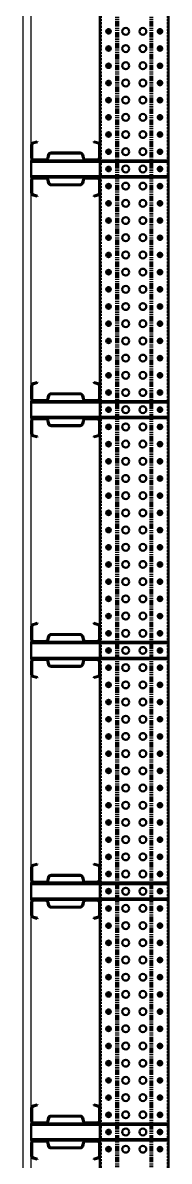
# Model space of a CAD drawing. Header units: millimetres. Extents: x -677815 to 476396, y -125373 to 39000.
# Drawn here: x 410512 to 410939, y -19490 to -16180 of the extents above; entities that cross this region are included whole.
import ezdxf

# ---------------------------------------------------------------- set-up
doc = ezdxf.new("R2010")
doc.units = ezdxf.units.MM
for name, pattern in [('Xref Rapid Pick$0$AM_ISO02W050', [7.5, 6, -1.5]), ('Xref Rapid Pick$0$AM_ISO02W050x2', [3.75, 3, -0.75]), ('Xref Rapid Pick$0$CENTER', [7, 4, -1, 1, -1]), ('Xref Rapid Pick$0$HIDDEN', [9.525, 6.35, -3.175]), ('Xref Rapid Pick$0$PHANTOM2', [31.75, 15.875, -3.175, 3.175, -3.175, 3.175, -3.175])]:
    doc.linetypes.add(name, pattern=pattern)
for name, color, linetype, lineweight in [('AM_BOR', 4, 'Continuous', 25), ('Xref Rapid Pick$0$AM_BOR', 4, 'Continuous', 25), ('Xref Rapid Pick$0$BEAM_SIGMA', 2, 'Continuous', 50), ('Xref Rapid Pick$0$S Cont 2.5', 7, 'Continuous', 50), ('Xref Rapid Pick$0$S Hidden', 9, 'Xref Rapid Pick$0$AM_ISO02W050', 25)]:
    doc.layers.add(name, color=color, linetype=linetype, lineweight=lineweight)
doc.layers.add('Xref Rapid Pick$0$B', color=4, linetype='Continuous')

# ---------------------------------------------------------------- blocks, each defined once
blk = doc.blocks.new('*U794')
for p, q in [((32175, 25), (-25, 25)), ((32175, -175), (-25, -175))]:
    blk.add_line(p, q)
at = {"color": 8, "linetype": 'Xref Rapid Pick$0$HIDDEN'}
for p, q in [((32175, 22.6), (-25, 22.6)), ((22443.5, 25), (22443.5, 22.6)), ((22456.5, 25), (22456.5, 22.6)), ((22493.5, 25), (22493.5, 22.6)), ((22506.5, 25), (22506.5, 22.6)), ((22543.5, 25), (22543.5, 22.6)), ((22556.5, 25), (22556.5, 22.6)), ((22593.5, 25), (22593.5, 22.6)), ((22606.5, 25), (22606.5, 22.6)), ((22643.5, 25), (22643.5, 22.6)), ((22656.5, 25), (22656.5, 22.6)), ((22693.5, 25), (22693.5, 22.6)), ((22706.5, 25), (22706.5, 22.6)), ((22743.5, 25), (22743.5, 22.6)), ((22756.5, 25), (22756.5, 22.6)), ((22793.5, 25), (22793.5, 22.6)), ((22806.5, 25), (22806.5, 22.6)), ((22843.5, 25), (22843.5, 22.6)), ((22856.5, 25), (22856.5, 22.6)), ((22893.5, 25), (22893.5, 22.6)), ((22906.5, 25), (22906.5, 22.6)), ((22943.5, 25), (22943.5, 22.6)), ((22956.5, 25), (22956.5, 22.6)), ((22993.5, 25), (22993.5, 22.6)), ((23006.5, 25), (23006.5, 22.6)), ((23043.5, 25), (23043.5, 22.6)), ((23056.5, 25), (23056.5, 22.6)), ((23093.5, 25), (23093.5, 22.6)), ((23106.5, 25), (23106.5, 22.6)), ((23143.5, 25), (23143.5, 22.6)), ((23156.5, 25), (23156.5, 22.6)), ((23193.5, 25), (23193.5, 22.6)), ((23206.5, 25), (23206.5, 22.6)), ((23243.5, 25), (23243.5, 22.6)), ((23256.5, 25), (23256.5, 22.6)), ((23293.5, 25), (23293.5, 22.6)), ((23306.5, 25), (23306.5, 22.6)), ((23343.5, 25), (23343.5, 22.6)), ((23356.5, 25), (23356.5, 22.6)), ((23393.5, 25), (23393.5, 22.6)), ((23406.5, 25), (23406.5, 22.6)), ((23443.5, 25), (23443.5, 22.6)), ((23456.5, 25), (23456.5, 22.6)), ((23493.5, 25), (23493.5, 22.6)), ((23506.5, 25), (23506.5, 22.6)), ((23543.5, 25), (23543.5, 22.6)), ((23556.5, 25), (23556.5, 22.6)), ((23593.5, 25), (23593.5, 22.6)), ((23606.5, 25), (23606.5, 22.6)), ((23643.5, 25), (23643.5, 22.6)), ((23656.5, 25), (23656.5, 22.6)), ((23693.5, 25), (23693.5, 22.6)), ((23706.5, 25), (23706.5, 22.6)), ((23743.5, 25), (23743.5, 22.6)), ((23756.5, 25), (23756.5, 22.6)), ((23793.5, 25), (23793.5, 22.6)), ((23806.5, 25), (23806.5, 22.6)), ((23843.5, 25), (23843.5, 22.6)), ((23856.5, 25), (23856.5, 22.6)), ((23893.5, 25), (23893.5, 22.6)), ((23906.5, 25), (23906.5, 22.6)), ((23943.5, 25), (23943.5, 22.6)), ((23956.5, 25), (23956.5, 22.6)), ((23993.5, 25), (23993.5, 22.6)), ((24006.5, 25), (24006.5, 22.6)), ((24043.5, 25), (24043.5, 22.6)), ((24056.5, 25), (24056.5, 22.6)), ((24093.5, 25), (24093.5, 22.6)), ((24106.5, 25), (24106.5, 22.6)), ((24143.5, 25), (24143.5, 22.6)), ((24156.5, 25), (24156.5, 22.6)), ((24193.5, 25), (24193.5, 22.6)), ((24206.5, 25), (24206.5, 22.6)), ((24243.5, 25), (24243.5, 22.6)), ((24256.5, 25), (24256.5, 22.6)), ((24293.5, 25), (24293.5, 22.6)), ((24306.5, 25), (24306.5, 22.6)), ((24343.5, 25), (24343.5, 22.6)), ((24356.5, 25), (24356.5, 22.6)), ((24393.5, 25), (24393.5, 22.6)), ((24406.5, 25), (24406.5, 22.6)), ((24443.5, 25), (24443.5, 22.6)), ((24456.5, 25), (24456.5, 22.6)), ((24493.5, 25), (24493.5, 22.6)), ((24506.5, 25), (24506.5, 22.6)), ((24543.5, 25), (24543.5, 22.6)), ((24556.5, 25), (24556.5, 22.6)), ((24593.5, 25), (24593.5, 22.6)), ((24606.5, 25), (24606.5, 22.6)), ((24643.5, 25), (24643.5, 22.6)), ((24656.5, 25), (24656.5, 22.6)), ((24693.5, 25), (24693.5, 22.6)), ((24706.5, 25), (24706.5, 22.6)), ((24743.5, 25), (24743.5, 22.6)), ((24756.5, 25), (24756.5, 22.6)), ((24793.5, 25), (24793.5, 22.6)), ((24806.5, 25), (24806.5, 22.6)), ((24843.5, 25), (24843.5, 22.6)), ((24856.5, 25), (24856.5, 22.6)), ((24893.5, 25), (24893.5, 22.6)), ((24906.5, 25), (24906.5, 22.6)), ((24943.5, 25), (24943.5, 22.6)), ((24956.5, 25), (24956.5, 22.6)), ((24993.5, 25), (24993.5, 22.6)), ((25006.5, 25), (25006.5, 22.6)), ((25043.5, 25), (25043.5, 22.6)), ((25056.5, 25), (25056.5, 22.6)), ((25093.5, 25), (25093.5, 22.6)), ((25106.5, 25), (25106.5, 22.6)), ((25143.5, 25), (25143.5, 22.6)), ((25156.5, 25), (25156.5, 22.6)), ((25193.5, 25), (25193.5, 22.6)), ((25206.5, 25), (25206.5, 22.6)), ((25243.5, 25), (25243.5, 22.6)), ((25256.5, 25), (25256.5, 22.6)), ((25293.5, 25), (25293.5, 22.6)), ((25306.5, 25), (25306.5, 22.6)), ((25343.5, 25), (25343.5, 22.6)), ((25356.5, 25), (25356.5, 22.6)), ((25393.5, 25), (25393.5, 22.6)), ((25406.5, 25), (25406.5, 22.6)), ((25443.5, 25), (25443.5, 22.6)), ((25456.5, 25), (25456.5, 22.6)), ((25493.5, 25), (25493.5, 22.6)), ((25506.5, 25), (25506.5, 22.6)), ((25543.5, 25), (25543.5, 22.6)), ((25556.5, 25), (25556.5, 22.6)), ((25593.5, 25), (25593.5, 22.6)), ((25606.5, 25), (25606.5, 22.6)), ((25643.5, 25), (25643.5, 22.6)), ((25656.5, 25), (25656.5, 22.6)), ((25693.5, 25), (25693.5, 22.6)), ((25706.5, 25), (25706.5, 22.6)), ((32175, -172.6), (-25, -172.6)), ((22443.5, -172.6), (22443.5, -175)), ((22456.5, -172.6), (22456.5, -175)), ((22493.5, -172.6), (22493.5, -175)), ((22506.5, -172.6), (22506.5, -175)), ((22543.5, -172.6), (22543.5, -175)), ((22556.5, -172.6), (22556.5, -175)), ((22593.5, -172.6), (22593.5, -175)), ((22606.5, -172.6), (22606.5, -175)), ((22643.5, -172.6), (22643.5, -175)), ((22656.5, -172.6), (22656.5, -175)), ((22693.5, -172.6), (22693.5, -175)), ((22706.5, -172.6), (22706.5, -175)), ((22743.5, -172.6), (22743.5, -175)), ((22756.5, -172.6), (22756.5, -175)), ((22793.5, -172.6), (22793.5, -175)), ((22806.5, -172.6), (22806.5, -175)), ((22843.5, -172.6), (22843.5, -175)), ((22856.5, -172.6), (22856.5, -175)), ((22893.5, -172.6), (22893.5, -175)), ((22906.5, -172.6), (22906.5, -175)), ((22943.5, -172.6), (22943.5, -175)), ((22956.5, -172.6), (22956.5, -175)), ((22993.5, -172.6), (22993.5, -175)), ((23006.5, -172.6), (23006.5, -175)), ((23043.5, -172.6), (23043.5, -175)), ((23056.5, -172.6), (23056.5, -175)), ((23093.5, -172.6), (23093.5, -175)), ((23106.5, -172.6), (23106.5, -175)), ((23143.5, -172.6), (23143.5, -175)), ((23156.5, -172.6), (23156.5, -175)), ((23193.5, -172.6), (23193.5, -175)), ((23206.5, -172.6), (23206.5, -175)), ((23243.5, -172.6), (23243.5, -175)), ((23256.5, -172.6), (23256.5, -175)), ((23293.5, -172.6), (23293.5, -175)), ((23306.5, -172.6), (23306.5, -175)), ((23343.5, -172.6), (23343.5, -175)), ((23356.5, -172.6), (23356.5, -175)), ((23393.5, -172.6), (23393.5, -175)), ((23406.5, -172.6), (23406.5, -175)), ((23443.5, -172.6), (23443.5, -175)), ((23456.5, -172.6), (23456.5, -175)), ((23493.5, -172.6), (23493.5, -175)), ((23506.5, -172.6), (23506.5, -175)), ((23543.5, -172.6), (23543.5, -175)), ((23556.5, -172.6), (23556.5, -175)), ((23593.5, -172.6), (23593.5, -175)), ((23606.5, -172.6), (23606.5, -175)), ((23643.5, -172.6), (23643.5, -175)), ((23656.5, -172.6), (23656.5, -175)), ((23693.5, -172.6), (23693.5, -175)), ((23706.5, -172.6), (23706.5, -175)), ((23743.5, -172.6), (23743.5, -175)), ((23756.5, -172.6), (23756.5, -175)), ((23793.5, -172.6), (23793.5, -175)), ((23806.5, -172.6), (23806.5, -175)), ((23843.5, -172.6), (23843.5, -175)), ((23856.5, -172.6), (23856.5, -175)), ((23893.5, -172.6), (23893.5, -175)), ((23906.5, -172.6), (23906.5, -175)), ((23943.5, -172.6), (23943.5, -175)), ((23956.5, -172.6), (23956.5, -175)), ((23993.5, -172.6), (23993.5, -175)), ((24006.5, -172.6), (24006.5, -175)), ((24043.5, -172.6), (24043.5, -175)), ((24056.5, -172.6), (24056.5, -175)), ((24093.5, -172.6), (24093.5, -175)), ((24106.5, -172.6), (24106.5, -175)), ((24143.5, -172.6), (24143.5, -175)), ((24156.5, -172.6), (24156.5, -175)), ((24193.5, -172.6), (24193.5, -175)), ((24206.5, -172.6), (24206.5, -175)), ((24243.5, -172.6), (24243.5, -175)), ((24256.5, -172.6), (24256.5, -175)), ((24293.5, -172.6), (24293.5, -175)), ((24306.5, -172.6), (24306.5, -175)), ((24343.5, -172.6), (24343.5, -175)), ((24356.5, -172.6), (24356.5, -175)), ((24393.5, -172.6), (24393.5, -175)), ((24406.5, -172.6), (24406.5, -175)), ((24443.5, -172.6), (24443.5, -175)), ((24456.5, -172.6), (24456.5, -175)), ((24493.5, -172.6), (24493.5, -175)), ((24506.5, -172.6), (24506.5, -175)), ((24543.5, -172.6), (24543.5, -175)), ((24556.5, -172.6), (24556.5, -175)), ((24593.5, -172.6), (24593.5, -175)), ((24606.5, -172.6), (24606.5, -175)), ((24643.5, -172.6), (24643.5, -175)), ((24656.5, -172.6), (24656.5, -175)), ((24693.5, -172.6), (24693.5, -175)), ((24706.5, -172.6), (24706.5, -175)), ((24743.5, -172.6), (24743.5, -175)), ((24756.5, -172.6), (24756.5, -175)), ((24793.5, -172.6), (24793.5, -175)), ((24806.5, -172.6), (24806.5, -175)), ((24843.5, -172.6), (24843.5, -175)), ((24856.5, -172.6), (24856.5, -175)), ((24893.5, -172.6), (24893.5, -175)), ((24906.5, -172.6), (24906.5, -175)), ((24943.5, -172.6), (24943.5, -175)), ((24956.5, -172.6), (24956.5, -175)), ((24993.5, -172.6), (24993.5, -175)), ((25006.5, -172.6), (25006.5, -175)), ((25043.5, -172.6), (25043.5, -175)), ((25056.5, -172.6), (25056.5, -175)), ((25093.5, -172.6), (25093.5, -175)), ((25106.5, -172.6), (25106.5, -175)), ((25143.5, -172.6), (25143.5, -175)), ((25156.5, -172.6), (25156.5, -175)), ((25193.5, -172.6), (25193.5, -175)), ((25206.5, -172.6), (25206.5, -175)), ((25243.5, -172.6), (25243.5, -175)), ((25256.5, -172.6), (25256.5, -175)), ((25293.5, -172.6), (25293.5, -175)), ((25306.5, -172.6), (25306.5, -175)), ((25343.5, -172.6), (25343.5, -175)), ((25356.5, -172.6), (25356.5, -175)), ((25393.5, -172.6), (25393.5, -175)), ((25406.5, -172.6), (25406.5, -175)), ((25443.5, -172.6), (25443.5, -175)), ((25456.5, -172.6), (25456.5, -175)), ((25493.5, -172.6), (25493.5, -175)), ((25506.5, -172.6), (25506.5, -175)), ((25543.5, -172.6), (25543.5, -175)), ((25556.5, -172.6), (25556.5, -175)), ((25593.5, -172.6), (25593.5, -175)), ((25606.5, -172.6), (25606.5, -175)), ((25643.5, -172.6), (25643.5, -175)), ((25656.5, -172.6), (25656.5, -175)), ((25693.5, -172.6), (25693.5, -175)), ((25706.5, -172.6), (25706.5, -175))]:
    blk.add_line(p, q, dxfattribs=at)
at = {"color": 8, "linetype": 'Xref Rapid Pick$0$CENTER'}
for p, q in [((22458.5, 0), (22441.5, 0)), ((22450, 27), (22450, 20.6)), ((22450, -8.5), (22450, 8.5)), ((22508.5, 0), (22491.5, 0)), ((22500, 27), (22500, 20.6)), ((22500, -8.5), (22500, 8.5)), ((22558.5, 0), (22541.5, 0)), ((22550, 27), (22550, 20.6)), ((22550, -8.5), (22550, 8.5)), ((22608.5, 0), (22591.5, 0)), ((22600, 27), (22600, 20.6)), ((22600, -8.5), (22600, 8.5)), ((22658.5, 0), (22641.5, 0)), ((22650, 27), (22650, 20.6)), ((22650, -8.5), (22650, 8.5)), ((22708.5, 0), (22691.5, 0)), ((22700, 27), (22700, 20.6)), ((22700, -8.5), (22700, 8.5)), ((22758.5, 0), (22741.5, 0)), ((22750, 27), (22750, 20.6)), ((22750, -8.5), (22750, 8.5)), ((22808.5, 0), (22791.5, 0)), ((22800, 27), (22800, 20.6)), ((22800, -8.5), (22800, 8.5)), ((22858.5, 0), (22841.5, 0)), ((22850, 27), (22850, 20.6)), ((22850, -8.5), (22850, 8.5)), ((22908.5, 0), (22891.5, 0)), ((22900, 27), (22900, 20.6)), ((22900, -8.5), (22900, 8.5)), ((22958.5, 0), (22941.5, 0)), ((22950, 27), (22950, 20.6)), ((22950, -8.5), (22950, 8.5)), ((23008.5, 0), (22991.5, 0)), ((23000, 27), (23000, 20.6)), ((23000, -8.5), (23000, 8.5)), ((23058.5, 0), (23041.5, 0)), ((23050, 27), (23050, 20.6)), ((23050, -8.5), (23050, 8.5)), ((23108.5, 0), (23091.5, 0)), ((23100, 27), (23100, 20.6)), ((23100, -8.5), (23100, 8.5)), ((23158.5, 0), (23141.5, 0)), ((23150, 27), (23150, 20.6)), ((23150, -8.5), (23150, 8.5)), ((23208.5, 0), (23191.5, 0)), ((23200, 27), (23200, 20.6)), ((23200, -8.5), (23200, 8.5)), ((23258.5, 0), (23241.5, 0)), ((23250, 27), (23250, 20.6)), ((23250, -8.5), (23250, 8.5)), ((23308.5, 0), (23291.5, 0)), ((23300, 27), (23300, 20.6)), ((23300, -8.5), (23300, 8.5)), ((23358.5, 0), (23341.5, 0)), ((23350, 27), (23350, 20.6)), ((23350, -8.5), (23350, 8.5)), ((23408.5, 0), (23391.5, 0)), ((23400, 27), (23400, 20.6)), ((23400, -8.5), (23400, 8.5)), ((23458.5, 0), (23441.5, 0)), ((23450, 27), (23450, 20.6)), ((23450, -8.5), (23450, 8.5)), ((23508.5, 0), (23491.5, 0)), ((23500, 27), (23500, 20.6)), ((23500, -8.5), (23500, 8.5)), ((23558.5, 0), (23541.5, 0)), ((23550, 27), (23550, 20.6)), ((23550, -8.5), (23550, 8.5)), ((23608.5, 0), (23591.5, 0)), ((23600, 27), (23600, 20.6)), ((23600, -8.5), (23600, 8.5)), ((23658.5, 0), (23641.5, 0)), ((23650, 27), (23650, 20.6)), ((23650, -8.5), (23650, 8.5)), ((23708.5, 0), (23691.5, 0)), ((23700, 27), (23700, 20.6)), ((23700, -8.5), (23700, 8.5)), ((23758.5, 0), (23741.5, 0)), ((23750, 27), (23750, 20.6)), ((23750, -8.5), (23750, 8.5)), ((23808.5, 0), (23791.5, 0)), ((23800, 27), (23800, 20.6)), ((23800, -8.5), (23800, 8.5)), ((23858.5, 0), (23841.5, 0)), ((23850, 27), (23850, 20.6)), ((23850, -8.5), (23850, 8.5)), ((23908.5, 0), (23891.5, 0)), ((23900, 27), (23900, 20.6)), ((23900, -8.5), (23900, 8.5)), ((23958.5, 0), (23941.5, 0)), ((23950, 27), (23950, 20.6)), ((23950, -8.5), (23950, 8.5)), ((24008.5, 0), (23991.5, 0)), ((24000, 27), (24000, 20.6)), ((24000, -8.5), (24000, 8.5)), ((24058.5, 0), (24041.5, 0)), ((24050, 27), (24050, 20.6)), ((24050, -8.5), (24050, 8.5)), ((24108.5, 0), (24091.5, 0)), ((24100, 27), (24100, 20.6)), ((24100, -8.5), (24100, 8.5)), ((24158.5, 0), (24141.5, 0)), ((24150, 27), (24150, 20.6)), ((24150, -8.5), (24150, 8.5)), ((24208.5, 0), (24191.5, 0)), ((24200, 27), (24200, 20.6)), ((24200, -8.5), (24200, 8.5)), ((24258.5, 0), (24241.5, 0)), ((24250, 27), (24250, 20.6)), ((24250, -8.5), (24250, 8.5)), ((24308.5, 0), (24291.5, 0)), ((24300, 27), (24300, 20.6)), ((24300, -8.5), (24300, 8.5)), ((24358.5, 0), (24341.5, 0)), ((24350, 27), (24350, 20.6)), ((24350, -8.5), (24350, 8.5)), ((24408.5, 0), (24391.5, 0)), ((24400, 27), (24400, 20.6)), ((24400, -8.5), (24400, 8.5)), ((24458.5, 0), (24441.5, 0)), ((24450, 27), (24450, 20.6)), ((24450, -8.5), (24450, 8.5)), ((24508.5, 0), (24491.5, 0)), ((24500, 27), (24500, 20.6)), ((24500, -8.5), (24500, 8.5)), ((24558.5, 0), (24541.5, 0)), ((24550, 27), (24550, 20.6)), ((24550, -8.5), (24550, 8.5)), ((24608.5, 0), (24591.5, 0)), ((24600, 27), (24600, 20.6)), ((24600, -8.5), (24600, 8.5)), ((24658.5, 0), (24641.5, 0)), ((24650, 27), (24650, 20.6)), ((24650, -8.5), (24650, 8.5)), ((24708.5, 0), (24691.5, 0)), ((24700, 27), (24700, 20.6)), ((24700, -8.5), (24700, 8.5)), ((24758.5, 0), (24741.5, 0)), ((24750, 27), (24750, 20.6)), ((24750, -8.5), (24750, 8.5)), ((24808.5, 0), (24791.5, 0)), ((24800, 27), (24800, 20.6)), ((24800, -8.5), (24800, 8.5)), ((24858.5, 0), (24841.5, 0)), ((24850, 27), (24850, 20.6)), ((24850, -8.5), (24850, 8.5)), ((24908.5, 0), (24891.5, 0)), ((24900, 27), (24900, 20.6)), ((24900, -8.5), (24900, 8.5)), ((24958.5, 0), (24941.5, 0)), ((24950, 27), (24950, 20.6)), ((24950, -8.5), (24950, 8.5)), ((25008.5, 0), (24991.5, 0)), ((25000, 27), (25000, 20.6)), ((25000, -8.5), (25000, 8.5)), ((25058.5, 0), (25041.5, 0)), ((25050, 27), (25050, 20.6)), ((25050, -8.5), (25050, 8.5)), ((25108.5, 0), (25091.5, 0)), ((25100, 27), (25100, 20.6)), ((25100, -8.5), (25100, 8.5)), ((25158.5, 0), (25141.5, 0)), ((25150, 27), (25150, 20.6)), ((25150, -8.5), (25150, 8.5)), ((25208.5, 0), (25191.5, 0)), ((25200, 27), (25200, 20.6)), ((25200, -8.5), (25200, 8.5)), ((25258.5, 0), (25241.5, 0)), ((25250, 27), (25250, 20.6)), ((25250, -8.5), (25250, 8.5)), ((25308.5, 0), (25291.5, 0)), ((25300, 27), (25300, 20.6)), ((25300, -8.5), (25300, 8.5)), ((25358.5, 0), (25341.5, 0)), ((25350, 27), (25350, 20.6)), ((25350, -8.5), (25350, 8.5)), ((25408.5, 0), (25391.5, 0)), ((25400, 27), (25400, 20.6)), ((25400, -8.5), (25400, 8.5)), ((25458.5, 0), (25441.5, 0)), ((25450, 27), (25450, 20.6)), ((25450, -8.5), (25450, 8.5)), ((25508.5, 0), (25491.5, 0)), ((25500, 27), (25500, 20.6)), ((25500, -8.5), (25500, 8.5)), ((25558.5, 0), (25541.5, 0)), ((25550, 27), (25550, 20.6)), ((25550, -8.5), (25550, 8.5)), ((25608.5, 0), (25591.5, 0)), ((25600, 27), (25600, 20.6)), ((25600, -8.5), (25600, 8.5)), ((25658.5, 0), (25641.5, 0)), ((25650, 27), (25650, 20.6)), ((25650, -8.5), (25650, 8.5)), ((25708.5, 0), (25691.5, 0)), ((25700, 27), (25700, 20.6)), ((25700, -8.5), (25700, 8.5)), ((22458.5, -150), (22441.5, -150)), ((22450, -158.5), (22450, -141.5)), ((22508.5, -150), (22491.5, -150)), ((22500, -158.5), (22500, -141.5)), ((22558.5, -150), (22541.5, -150)), ((22550, -158.5), (22550, -141.5)), ((22608.5, -150), (22591.5, -150)), ((22600, -158.5), (22600, -141.5)), ((22658.5, -150), (22641.5, -150)), ((22650, -158.5), (22650, -141.5)), ((22708.5, -150), (22691.5, -150)), ((22700, -158.5), (22700, -141.5)), ((22758.5, -150), (22741.5, -150)), ((22750, -158.5), (22750, -141.5)), ((22808.5, -150), (22791.5, -150)), ((22800, -158.5), (22800, -141.5)), ((22858.5, -150), (22841.5, -150)), ((22850, -158.5), (22850, -141.5)), ((22908.5, -150), (22891.5, -150)), ((22900, -158.5), (22900, -141.5)), ((22958.5, -150), (22941.5, -150)), ((22950, -158.5), (22950, -141.5)), ((23008.5, -150), (22991.5, -150)), ((23000, -158.5), (23000, -141.5)), ((23058.5, -150), (23041.5, -150)), ((23050, -158.5), (23050, -141.5)), ((23108.5, -150), (23091.5, -150)), ((23100, -158.5), (23100, -141.5)), ((23158.5, -150), (23141.5, -150)), ((23150, -158.5), (23150, -141.5)), ((23208.5, -150), (23191.5, -150)), ((23200, -158.5), (23200, -141.5)), ((23258.5, -150), (23241.5, -150)), ((23250, -158.5), (23250, -141.5)), ((23308.5, -150), (23291.5, -150)), ((23300, -158.5), (23300, -141.5)), ((23358.5, -150), (23341.5, -150)), ((23350, -158.5), (23350, -141.5)), ((23408.5, -150), (23391.5, -150)), ((23400, -158.5), (23400, -141.5)), ((23458.5, -150), (23441.5, -150)), ((23450, -158.5), (23450, -141.5)), ((23508.5, -150), (23491.5, -150)), ((23500, -158.5), (23500, -141.5)), ((23558.5, -150), (23541.5, -150)), ((23550, -158.5), (23550, -141.5)), ((23608.5, -150), (23591.5, -150)), ((23600, -158.5), (23600, -141.5)), ((23658.5, -150), (23641.5, -150)), ((23650, -158.5), (23650, -141.5)), ((23708.5, -150), (23691.5, -150)), ((23700, -158.5), (23700, -141.5)), ((23758.5, -150), (23741.5, -150)), ((23750, -158.5), (23750, -141.5)), ((23808.5, -150), (23791.5, -150)), ((23800, -158.5), (23800, -141.5)), ((23858.5, -150), (23841.5, -150)), ((23850, -158.5), (23850, -141.5)), ((23908.5, -150), (23891.5, -150)), ((23900, -158.5), (23900, -141.5)), ((23958.5, -150), (23941.5, -150)), ((23950, -158.5), (23950, -141.5)), ((24008.5, -150), (23991.5, -150)), ((24000, -158.5), (24000, -141.5)), ((24058.5, -150), (24041.5, -150)), ((24050, -158.5), (24050, -141.5)), ((24108.5, -150), (24091.5, -150)), ((24100, -158.5), (24100, -141.5)), ((24158.5, -150), (24141.5, -150)), ((24150, -158.5), (24150, -141.5)), ((24208.5, -150), (24191.5, -150)), ((24200, -158.5), (24200, -141.5)), ((24258.5, -150), (24241.5, -150)), ((24250, -158.5), (24250, -141.5)), ((24308.5, -150), (24291.5, -150)), ((24300, -158.5), (24300, -141.5)), ((24358.5, -150), (24341.5, -150)), ((24350, -158.5), (24350, -141.5)), ((24408.5, -150), (24391.5, -150)), ((24400, -158.5), (24400, -141.5)), ((24458.5, -150), (24441.5, -150)), ((24450, -158.5), (24450, -141.5)), ((24508.5, -150), (24491.5, -150)), ((24500, -158.5), (24500, -141.5)), ((24558.5, -150), (24541.5, -150)), ((24550, -158.5), (24550, -141.5)), ((24608.5, -150), (24591.5, -150)), ((24600, -158.5), (24600, -141.5)), ((24658.5, -150), (24641.5, -150)), ((24650, -158.5), (24650, -141.5)), ((24708.5, -150), (24691.5, -150)), ((24700, -158.5), (24700, -141.5)), ((24758.5, -150), (24741.5, -150)), ((24750, -158.5), (24750, -141.5)), ((24808.5, -150), (24791.5, -150)), ((24800, -158.5), (24800, -141.5)), ((24858.5, -150), (24841.5, -150)), ((24850, -158.5), (24850, -141.5)), ((24908.5, -150), (24891.5, -150)), ((24900, -158.5), (24900, -141.5)), ((24958.5, -150), (24941.5, -150)), ((24950, -158.5), (24950, -141.5)), ((25008.5, -150), (24991.5, -150)), ((25000, -158.5), (25000, -141.5)), ((25058.5, -150), (25041.5, -150)), ((25050, -158.5), (25050, -141.5)), ((25108.5, -150), (25091.5, -150)), ((25100, -158.5), (25100, -141.5)), ((25158.5, -150), (25141.5, -150)), ((25150, -158.5), (25150, -141.5)), ((25208.5, -150), (25191.5, -150)), ((25200, -158.5), (25200, -141.5)), ((25258.5, -150), (25241.5, -150)), ((25250, -158.5), (25250, -141.5)), ((25308.5, -150), (25291.5, -150)), ((25300, -158.5), (25300, -141.5)), ((25358.5, -150), (25341.5, -150)), ((25350, -158.5), (25350, -141.5)), ((25408.5, -150), (25391.5, -150)), ((25400, -158.5), (25400, -141.5)), ((25458.5, -150), (25441.5, -150)), ((25450, -158.5), (25450, -141.5)), ((25508.5, -150), (25491.5, -150)), ((25500, -158.5), (25500, -141.5)), ((25558.5, -150), (25541.5, -150)), ((25550, -158.5), (25550, -141.5)), ((25608.5, -150), (25591.5, -150)), ((25600, -158.5), (25600, -141.5)), ((25658.5, -150), (25641.5, -150)), ((25650, -158.5), (25650, -141.5)), ((25708.5, -150), (25691.5, -150)), ((25700, -158.5), (25700, -141.5)), ((22450, -170.6), (22450, -177)), ((22500, -170.6), (22500, -177)), ((22550, -170.6), (22550, -177)), ((22600, -170.6), (22600, -177)), ((22650, -170.6), (22650, -177)), ((22700, -170.6), (22700, -177)), ((22750, -170.6), (22750, -177)), ((22800, -170.6), (22800, -177)), ((22850, -170.6), (22850, -177)), ((22900, -170.6), (22900, -177)), ((22950, -170.6), (22950, -177)), ((23000, -170.6), (23000, -177)), ((23050, -170.6), (23050, -177)), ((23100, -170.6), (23100, -177)), ((23150, -170.6), (23150, -177)), ((23200, -170.6), (23200, -177)), ((23250, -170.6), (23250, -177)), ((23300, -170.6), (23300, -177)), ((23350, -170.6), (23350, -177)), ((23400, -170.6), (23400, -177)), ((23450, -170.6), (23450, -177)), ((23500, -170.6), (23500, -177)), ((23550, -170.6), (23550, -177)), ((23600, -170.6), (23600, -177)), ((23650, -170.6), (23650, -177)), ((23700, -170.6), (23700, -177)), ((23750, -170.6), (23750, -177)), ((23800, -170.6), (23800, -177)), ((23850, -170.6), (23850, -177)), ((23900, -170.6), (23900, -177)), ((23950, -170.6), (23950, -177)), ((24000, -170.6), (24000, -177)), ((24050, -170.6), (24050, -177)), ((24100, -170.6), (24100, -177)), ((24150, -170.6), (24150, -177)), ((24200, -170.6), (24200, -177)), ((24250, -170.6), (24250, -177)), ((24300, -170.6), (24300, -177)), ((24350, -170.6), (24350, -177)), ((24400, -170.6), (24400, -177)), ((24450, -170.6), (24450, -177)), ((24500, -170.6), (24500, -177)), ((24550, -170.6), (24550, -177)), ((24600, -170.6), (24600, -177)), ((24650, -170.6), (24650, -177)), ((24700, -170.6), (24700, -177)), ((24750, -170.6), (24750, -177)), ((24800, -170.6), (24800, -177)), ((24850, -170.6), (24850, -177)), ((24900, -170.6), (24900, -177)), ((24950, -170.6), (24950, -177)), ((25000, -170.6), (25000, -177)), ((25050, -170.6), (25050, -177)), ((25100, -170.6), (25100, -177)), ((25150, -170.6), (25150, -177)), ((25200, -170.6), (25200, -177)), ((25250, -170.6), (25250, -177)), ((25300, -170.6), (25300, -177)), ((25350, -170.6), (25350, -177)), ((25400, -170.6), (25400, -177)), ((25450, -170.6), (25450, -177)), ((25500, -170.6), (25500, -177)), ((25550, -170.6), (25550, -177)), ((25600, -170.6), (25600, -177)), ((25650, -170.6), (25650, -177)), ((25700, -170.6), (25700, -177))]:
    blk.add_line(p, q, dxfattribs=at)
at = {"color": 9, "linetype": 'Xref Rapid Pick$0$PHANTOM2'}
for p, q in [((32175, -22.5), (-25, -22.5)), ((32175, -27.9), (-25, -27.9)), ((32175, -122.1), (-25, -122.1)), ((32175, -127.5), (-25, -127.5))]:
    blk.add_line(p, q, dxfattribs=at)
at = {"extrusion": (0, 0, -1)}
for centre in [(-22450, 0), (-22500, 0), (-22550, 0), (-22600, 0), (-22650, 0), (-22700, 0), (-22750, 0), (-22800, 0), (-22850, 0), (-22900, 0), (-22950, 0), (-23000, 0), (-23050, 0), (-23100, 0), (-23150, 0), (-23200, 0), (-23250, 0), (-23300, 0), (-23350, 0), (-23400, 0), (-23450, 0), (-23500, 0), (-23550, 0), (-23600, 0), (-23650, 0), (-23700, 0), (-23750, 0), (-23800, 0), (-23850, 0), (-23900, 0), (-23950, 0), (-24000, 0), (-24050, 0), (-24100, 0), (-24150, 0), (-24200, 0), (-24250, 0), (-24300, 0), (-24350, 0), (-24400, 0), (-24450, 0), (-24500, 0), (-24550, 0), (-24600, 0), (-24650, 0), (-24700, 0), (-24750, 0), (-24800, 0), (-24850, 0), (-24900, 0), (-24950, 0), (-25000, 0), (-25050, 0), (-25100, 0), (-25150, 0), (-25200, 0), (-25250, 0), (-25300, 0), (-25350, 0), (-25400, 0), (-25450, 0), (-25500, 0), (-25550, 0), (-25600, 0), (-25650, 0), (-25700, 0)]:
    blk.add_circle(centre, 6.5, dxfattribs=at)
for centre, radius in [((22450, -50), 10), ((22500, -50), 10), ((22550, -50), 10), ((22600, -50), 10), ((22650, -50), 10), ((22700, -50), 10), ((22750, -50), 10), ((22800, -50), 10), ((22850, -50), 10), ((22900, -50), 10), ((22950, -50), 10), ((23000, -50), 10), ((23050, -50), 10), ((23100, -50), 10), ((23150, -50), 10), ((23200, -50), 10), ((23250, -50), 10), ((23300, -50), 10), ((23350, -50), 10), ((23400, -50), 10), ((23450, -50), 10), ((23500, -50), 10), ((23550, -50), 10), ((23600, -50), 10), ((23650, -50), 10), ((23700, -50), 10), ((23750, -50), 10), ((23800, -50), 10), ((23850, -50), 10), ((23900, -50), 10), ((23950, -50), 10), ((24000, -50), 10), ((24050, -50), 10), ((24100, -50), 10), ((24150, -50), 10), ((24200, -50), 10), ((24250, -50), 10), ((24300, -50), 10), ((24350, -50), 10), ((24400, -50), 10), ((24450, -50), 10), ((24500, -50), 10), ((24550, -50), 10), ((24600, -50), 10), ((24650, -50), 10), ((24700, -50), 10), ((24750, -50), 10), ((24800, -50), 10), ((24850, -50), 10), ((24900, -50), 10), ((24950, -50), 10), ((25000, -50), 10), ((25050, -50), 10), ((25100, -50), 10), ((25150, -50), 10), ((25200, -50), 10), ((25250, -50), 10), ((25300, -50), 10), ((25350, -50), 10), ((25400, -50), 10), ((25450, -50), 10), ((25500, -50), 10), ((25550, -50), 10), ((25600, -50), 10), ((25650, -50), 10), ((25700, -50), 10), ((22450, -100), 10), ((22500, -100), 10), ((22550, -100), 10), ((22600, -100), 10), ((22650, -100), 10), ((22700, -100), 10), ((22750, -100), 10), ((22800, -100), 10), ((22850, -100), 10), ((22900, -100), 10), ((22950, -100), 10), ((23000, -100), 10), ((23050, -100), 10), ((23100, -100), 10), ((23150, -100), 10), ((23200, -100), 10), ((23250, -100), 10), ((23300, -100), 10), ((23350, -100), 10), ((23400, -100), 10), ((23450, -100), 10), ((23500, -100), 10), ((23550, -100), 10), ((23600, -100), 10), ((23650, -100), 10), ((23700, -100), 10), ((23750, -100), 10), ((23800, -100), 10), ((23850, -100), 10), ((23900, -100), 10), ((23950, -100), 10), ((24000, -100), 10), ((24050, -100), 10), ((24100, -100), 10), ((24150, -100), 10), ((24200, -100), 10), ((24250, -100), 10), ((24300, -100), 10), ((24350, -100), 10), ((24400, -100), 10), ((24450, -100), 10), ((24500, -100), 10), ((24550, -100), 10), ((24600, -100), 10), ((24650, -100), 10), ((24700, -100), 10), ((24750, -100), 10), ((24800, -100), 10), ((24850, -100), 10), ((24900, -100), 10), ((24950, -100), 10), ((25000, -100), 10), ((25050, -100), 10), ((25100, -100), 10), ((25150, -100), 10), ((25200, -100), 10), ((25250, -100), 10), ((25300, -100), 10), ((25350, -100), 10), ((25400, -100), 10), ((25450, -100), 10), ((25500, -100), 10), ((25550, -100), 10), ((25600, -100), 10), ((25650, -100), 10), ((25700, -100), 10), ((22450, -150), 6.5), ((22500, -150), 6.5), ((22550, -150), 6.5), ((22600, -150), 6.5), ((22650, -150), 6.5), ((22700, -150), 6.5), ((22750, -150), 6.5), ((22800, -150), 6.5), ((22850, -150), 6.5), ((22900, -150), 6.5), ((22950, -150), 6.5), ((23000, -150), 6.5), ((23050, -150), 6.5), ((23100, -150), 6.5), ((23150, -150), 6.5), ((23200, -150), 6.5), ((23250, -150), 6.5), ((23300, -150), 6.5), ((23350, -150), 6.5), ((23400, -150), 6.5), ((23450, -150), 6.5), ((23500, -150), 6.5), ((23550, -150), 6.5), ((23600, -150), 6.5), ((23650, -150), 6.5), ((23700, -150), 6.5), ((23750, -150), 6.5), ((23800, -150), 6.5), ((23850, -150), 6.5), ((23900, -150), 6.5), ((23950, -150), 6.5), ((24000, -150), 6.5), ((24050, -150), 6.5), ((24100, -150), 6.5), ((24150, -150), 6.5), ((24200, -150), 6.5), ((24250, -150), 6.5), ((24300, -150), 6.5), ((24350, -150), 6.5), ((24400, -150), 6.5), ((24450, -150), 6.5), ((24500, -150), 6.5), ((24550, -150), 6.5), ((24600, -150), 6.5), ((24650, -150), 6.5), ((24700, -150), 6.5), ((24750, -150), 6.5), ((24800, -150), 6.5), ((24850, -150), 6.5), ((24900, -150), 6.5), ((24950, -150), 6.5), ((25000, -150), 6.5), ((25050, -150), 6.5), ((25100, -150), 6.5), ((25150, -150), 6.5), ((25200, -150), 6.5), ((25250, -150), 6.5), ((25300, -150), 6.5), ((25350, -150), 6.5), ((25400, -150), 6.5), ((25450, -150), 6.5), ((25500, -150), 6.5), ((25550, -150), 6.5), ((25600, -150), 6.5), ((25650, -150), 6.5), ((25700, -150), 6.5)]:
    blk.add_circle(centre, radius)
blk = doc.blocks.new('Xref Rapid Pick$0$RK1223 sv')
at = {"color": 8, "linetype": 'Xref Rapid Pick$0$CENTER'}
for p, q in [((-2, 0), (4.4, 0)), ((25, 27), (25, 20.6)), ((18, -50), (24.4, -50)), ((18, -100), (24.4, -100)), ((-2, -150), (4.4, -150)), ((25, -177), (25, -170.6))]:
    blk.add_line(p, q, dxfattribs=at)
for p, q in [((0, 17.1), (0, -16.5)), ((2.4, 17.1), (2.4, -16.5)), ((44.2, 25), (7.9, 25)), ((44.2, 22.6), (7.9, 22.6)), ((52.7, 6.9), (49.6, 18.5)), ((55, 7.6), (51.9, 19.1)), ((55, 7.6), (52.7, 6.9)), ((5.9, -24.1), (15.6, -26.7)), ((6.5, -21.8), (16.2, -24.4)), ((20, -32.5), (20, -117.5)), ((22.4, -32.5), (22.4, -117.5)), ((5.9, -125.9), (15.6, -123.3)), ((6.5, -128.2), (16.2, -125.6)), ((0, -167.1), (0, -133.5)), ((2.4, -167.1), (2.4, -133.5)), ((52.7, -156.9), (49.6, -168.5)), ((55, -157.6), (51.9, -169.1)), ((55, -157.6), (52.7, -156.9)), ((44.2, -172.6), (7.9, -172.6)), ((44.2, -175), (7.9, -175))]:
    blk.add_line(p, q)
at = {"color": 8, "linetype": 'Xref Rapid Pick$0$HIDDEN'}
for p, q in [((2.4, 6.5), (0, 6.5)), ((18.5, 22.6), (18.5, 25)), ((31.5, 22.6), (31.5, 25)), ((2.4, -6.5), (0, -6.5)), ((22.4, -40), (20, -40)), ((22.4, -60), (20, -60)), ((22.4, -90), (20, -90)), ((22.4, -110), (20, -110)), ((2.4, -143.5), (0, -143.5)), ((2.4, -156.5), (0, -156.5)), ((18.5, -172.6), (18.5, -175)), ((31.5, -172.6), (31.5, -175))]:
    blk.add_line(p, q, dxfattribs=at)
for centre, radius, start, end in [((7.9, 17.1), 7.9, 90, 180), ((7.9, 17.1), 5.5, 90, 180), ((44.2, 17.1), 7.9, 15, 90), ((44.2, 17.1), 5.5, 15, 90), ((7.9, -16.5), 7.9, 180, 255), ((7.9, -16.5), 5.5, 180, 255), ((14, -32.5), 6, 0, 75), ((14, -32.5), 8.4, 0, 75), ((7.9, -133.5), 7.9, 105, 180), ((7.9, -133.5), 5.5, 105, 180), ((14, -117.5), 6, 285, 360), ((14, -117.5), 8.4, 285, 360), ((7.9, -167.1), 7.9, 180, 270), ((7.9, -167.1), 5.5, 180, 270), ((44.2, -167.1), 5.5, 270, 345), ((44.2, -167.1), 7.9, 270, 345)]:
    blk.add_arc(centre, radius, start, end)
blk = doc.blocks.new('*U791')
at = {"layer": 'Xref Rapid Pick$0$BEAM_SIGMA'}
blk.add_blockref('Xref Rapid Pick$0$RK1223 sv', (0, 0), dxfattribs=at)
blk = doc.blocks.new('Xref Rapid Pick$0$A$C3945242F')
at = {"layer": 'Xref Rapid Pick$0$S Cont 2.5'}
for p, q in [((0, 400), (0, 0)), ((50, 400), (0, 400)), ((50, 0), (50, 400)), ((0, 0), (50, 0))]:
    blk.add_line(p, q, dxfattribs=at)
at = {"layer": 'Xref Rapid Pick$0$S Hidden', "linetype": 'Xref Rapid Pick$0$AM_ISO02W050x2', "lineweight": 50}
for p, q in [((4, 400), (4, 0)), ((46, 0), (46, 400))]:
    blk.add_line(p, q, dxfattribs=at)
blk = doc.blocks.new('*U877')
at = {"xscale": -1}
blk.add_blockref('*U791', (-25, 159.5), dxfattribs=at)
blk.add_blockref('*U791', (25, 159.5))
at = {"layer": 'Xref Rapid Pick$0$AM_BOR'}
blk.add_blockref('Xref Rapid Pick$0$A$C3945242F', (-25, -215.5), dxfattribs=at)
blk = doc.blocks.new('*U878')
at = {"layer": 'Xref Rapid Pick$0$B', "color": 0, "linetype": 'ByBlock', "lineweight": -2, "transparency": 16777216}
for p in [(22400, 0), (23100, 0), (23800, 0), (24500, 0), (25200, 0)]:
    blk.add_blockref('*U877', p, dxfattribs=at)
blk = doc.blocks.new('Xref Rapid Pick')
at = {"layer": 'Xref Rapid Pick$0$AM_BOR', "color": 6}
blk.add_lwpolyline([(410536.6, -41930), (410536.6, -9742.7), (410511.6, -9742.7), (410511.6, -41930)], close=True, dxfattribs=at)
at = {"layer": 'Xref Rapid Pick$0$B', "rotation": 90}
blk.add_blockref('*U878', (410721.1, -41805), dxfattribs=at)
at = {"layer": 'Xref Rapid Pick$0$BEAM_SIGMA', "rotation": 90}
blk.add_blockref('*U794', (410761.6, -41905), dxfattribs=at)

msp = doc.modelspace()

# ---------------------------------------------------------------- block references
at = {"layer": 'AM_BOR'}
msp.add_blockref('Xref Rapid Pick', (0, 0), dxfattribs=at)

doc.saveas('drawing.dxf')
